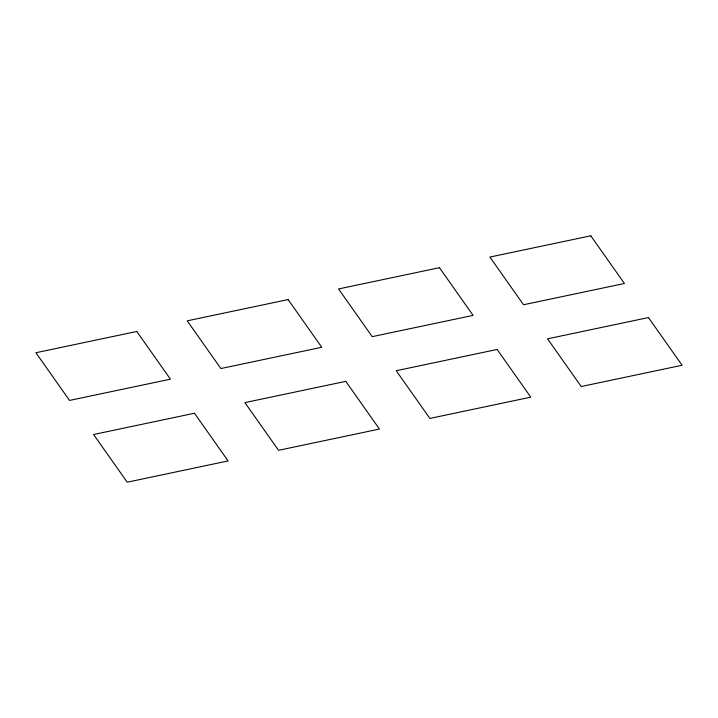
<?xml version="1.0" encoding="UTF-8"?>
<svg xmlns="http://www.w3.org/2000/svg" width="718" height="718" viewBox="0 0 718 718"><rect width="100%" height="100%" fill="white"/><g stroke="black" fill="none" stroke-linecap="round" stroke-linejoin="round"><path stroke-width="1.08" d="M136.788 331.474L35.9 352.735L69.547 400.429L170.435 379.176L136.788 331.474M288.115 299.577L187.227 320.838L220.875 368.54L321.763 347.279L288.115 299.577M439.452 267.688L338.564 288.95L372.202 336.652L473.09 315.39L439.452 267.688M590.779 235.8L489.891 257.062L523.539 304.755L624.427 283.493L590.779 235.8M194.461 413.245L93.573 434.507L127.221 482.2L228.109 460.938L194.461 413.245M345.798 381.348L244.91 402.61L278.548 450.312L379.436 429.05L345.798 381.348M497.125 349.46L396.237 370.721L429.885 418.423L530.773 397.162L497.125 349.46M648.453 317.571L547.565 338.824L581.212 386.526L682.1 365.265L648.453 317.571"/></g></svg>
